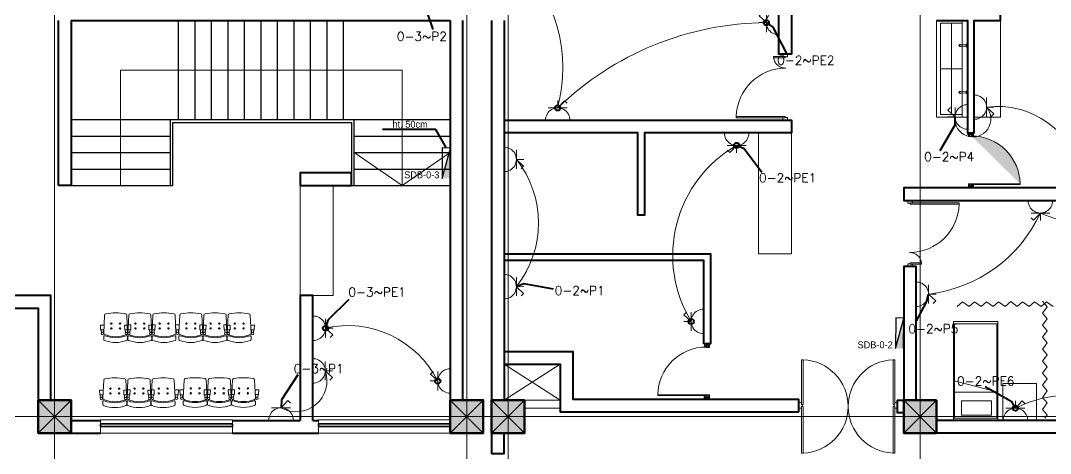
# Model space of a CAD drawing. Header units: millimetres. Extents: x 2355032 to 3136749, y 3674522 to 3929111.
# Drawn here: x 2454406 to 2473146, y 3828048 to 3835918 of the extents above; entities that cross this region are included whole.
import ezdxf

# ---------------------------------------------------------------- set-up
doc = ezdxf.new("R2010")
doc.units = ezdxf.units.MM
doc.header["$MEASUREMENT"] = 0
doc.linetypes.add('CENTER', pattern=[2, 1.25, -0.25, 0.25, -0.25])
doc.linetypes.add('DASHED', pattern=[0.75, 0.5, -0.25])
for name, color, linetype, lineweight in [('0newfurnture', 30, 'Continuous', 15), ('4 DB BOXES', 3, 'Continuous', 25), ('5 DB BOXES', 3, 'Continuous', 25), ('centreline', 52, 'CENTER', 5), ('Column-0.5', 14, 'Continuous', 50), ('door', 41, 'Continuous', 5), ('Door Opening-0.09', 253, 'Continuous', 9), ('Furniture Hospital-0.09', 44, 'Continuous', 9), ('greenery', 82, 'Continuous', 5), ('Hatch', 9, 'Continuous', 9), ('hidden lines', 205, 'DASHED', 5), ('Power Sockets City supply', 141, 'Continuous', 13), ('Sill Level', 140, 'Continuous', 20), ('stairs', 6, 'Continuous', 25), ('WALL 0.2', 7, 'Continuous', 20), ('wall 0.4', 7, 'Continuous', 40), ('WINDOW', 152, 'Continuous', 30), ('Windows Plan', 152, 'Continuous', 35)]:
    doc.layers.add(name, color=color, linetype=linetype, lineweight=lineweight)
doc.layers.add('wire powered ups', color=3, linetype='Continuous')
doc.layers.add('Wires', color=1, linetype='Continuous')
doc.styles.add('arial.', font='arial.ttf')
doc.styles.add('romans', font='romans.shx')
doc.styles.get("Standard").update_dxf_attribs({"font": 'arial.ttf'})
doc.linetypes.add('ZIGZAG', pattern='A,0.0001,-0.2,[131,ltypeshp.shx,S=0.2,R=0,X=-0.2,Y=0],-0.4,[131,ltypeshp.shx,S=0.2,R=180,X=0.2,Y=0],-0.2', length=0.8001)
doc.dimstyles.get("Standard").update_dxf_attribs({"dimtxt": 500, "dimasz": 100, "dimexe": 100, "dimexo": 200, "dimgap": 0.09, "dimtad": 0, "dimtoh": 1, "dimdec": 0, "dimzin": 0, "dimdsep": 46, "dimtxsty": 'Standard', "dimblk": 'DOT', "dimcen": 0, "dimclrd": 256, "dimclre": 256, "dimclrt": 256, "dimadec": 0, "dimazin": 0, "dimtfac": 1, "dimtdec": 0, "dimtofl": 0, "dimtmove": 0, "dimatfit": 3, "dimfxl": 1, "dimtolj": 1, "dimtzin": 0, "dimlwd": -1, "dimlwe": -1, "dimarcsym": 1})

# ---------------------------------------------------------------- blocks, each defined once
blk = doc.blocks.new('BED')
at = {"layer": 'Furniture Hospital-0.09'}
for p, q in [((-2.12, 0.475), (-2.12, -0.475)), ((-2.12, -0.475), (-2.12, 0.475)), ((-0.008, 0.475), (-2.12, 0.475)), ((-2.07, 0.475), (-2.07, -0.475)), ((-0.058, 0.455), (-2.07, 0.455)), ((-0.855, -0.455), (-0.61, 0.475)), ((-0.61, 0.475), (-0.61, -0.455)), ((-0.058, -0.475), (-0.058, 0.475)), ((-0.008, -0.475), (-0.008, 0.475)), ((-0.425, 0.336), (-0.426, -0.303)), ((-0.425, 0.336), (-0.121, 0.336)), ((-0.121, -0.303), (-0.121, 0.336)), ((-0.426, -0.303), (-0.121, -0.303)), ((-2.12, -0.475), (-0.008, -0.475)), ((-2.07, -0.455), (-0.058, -0.455))]:
    blk.add_line(p, q, dxfattribs=at)
blk = doc.blocks.new('BANCAS')
at = {"layer": 'Furniture Hospital-0.09'}
for p, q in [((-0.236, -0.247), (-0.314, -0.247)), ((-0.309, -0.347), (-0.314, -0.247)), ((-0.241, -0.347), (-0.309, -0.347)), ((-0.294, -0.405), (-0.3, -0.347)), ((-0.256, -0.405), (-0.25, -0.347)), ((0.314, -0.25), (0.236, -0.25)), ((0.309, -0.35), (0.241, -0.35)), ((0.256, -0.409), (0.25, -0.35)), ((0.294, -0.409), (0.3, -0.35)), ((0.309, -0.35), (0.314, -0.25))]:
    blk.add_line(p, q, dxfattribs=at)
blk.add_lwpolyline([(0.227, -0.048, 0.346546), (0.203, -0.019, 0.095695), (-0.203, -0.019, 0.346546), (-0.227, -0.048), (-0.244, -0.417, 0.318973), (-0.225, -0.447, 0.193005), (0.225, -0.447, 0.318973), (0.244, -0.417)], format="xyb", close=True, dxfattribs=at)
blk.add_lwpolyline([(-0.245, -0.522), (-0.245, -0.489, -0.522832), (-0.218, -0.471, 0.18), (0.218, -0.471, -0.522832), (0.245, -0.489), (0.245, -0.547, -0.306573), (0.232, -0.565, -0.192782), (-0.232, -0.565, -0.306573), (-0.245, -0.547), (-0.245, -0.504)], format="xyb", dxfattribs=at)
for centre, radius in [((-0.09, -0.22), 0.015), ((0.09, -0.22), 0.015), ((-0.275, -0.422), 0.025), ((-0.09, -0.32), 0.015), ((0.09, -0.32), 0.015), ((0.275, -0.425), 0.025)]:
    blk.add_circle(centre, radius, dxfattribs=at)
blk = doc.blocks.new('A$C72AE6952')
at = {"ltscale": 20, "xscale": 800, "yscale": 800, "zscale": 800, "row_count": 1, "column_count": 3, "row_spacing": 0, "column_spacing": 440.0000000000001}
blk.add_blockref('BANCAS', (-440, 0), dxfattribs=at)
blk = doc.blocks.new("door 5'")
at = {"layer": 'door', "ltscale": 1000}
for points in [[(2177525, 4317078), (2177525, 4317062), (2177516, 4317062), (2177516, 4317020), (2177473, 4317020), (2177474, 4317105)], [(2177525, 4317062), (2177525, 4317105), (2177474, 4317105), (2177473, 4317020)], [(2177474, 4317105), (2177516, 4317105)], [(2178689, 4317076), (2178689, 4317060), (2178697, 4317060), (2178697, 4317018), (2178740, 4317018), (2178740, 4317104)], [(2178689, 4317060), (2178689, 4317104), (2178740, 4317104), (2178740, 4317018)], [(2177473, 4317020), (2177516, 4317020)], [(2178697, 4316120), (2178697, 4317060), (2178671, 4317060), (2178671, 4316120), (2178697, 4316120)], [(2178740, 4317018), (2178697, 4317018)]]:
    blk.add_lwpolyline(points, dxfattribs=at)
blk.add_lwpolyline([(2177516, 4316839), (2177516, 4317062), (2177543, 4317062), (2177543, 4316839)], close=True, dxfattribs=at)
at = {"layer": 'Door Opening-0.09', "ltscale": 1000}
for centre, radius, start, end in [((2177516, 4317062), 224, 276.6944, 2.344), ((2178697, 4317076), 957, 180.3416, 268.4244)]:
    blk.add_arc(centre, radius, start, end, dxfattribs=at)
at = {"layer": 'WINDOW', "ltscale": 5}
blk.add_line((2177474, 4317104), (2177474, 4317104), dxfattribs=at)
blk = doc.blocks.new('MAIN DOOR')
at = {"layer": 'door', "ltscale": 1000}
for points in [[(2313.47, 188.53), (2347.4, 188.53), (2347.4, 187.28), (2313.47, 187.28)], [(2381.32, 188.53), (2348.88, 188.53), (2348.88, 187.28), (2381.32, 187.28)]]:
    blk.add_lwpolyline(points, close=True, dxfattribs=at)
for points in [[(2346.08, 190.6), (2346.08, 188.53)], [(2348.88, 188.12), (2347.4, 188.12), (2347.4, 188.53), (2346.08, 188.53), (2346.08, 190.6), (2350.2, 190.6)], [(2347.4, 188.12), (2348.88, 188.12), (2348.88, 188.53), (2350.2, 188.53), (2350.2, 190.6), (2346.08, 190.6)], [(2350.2, 190.6), (2350.2, 188.53)], [(2313.41, 120.66), (2347.33, 120.66), (2347.33, 121.91), (2313.41, 121.91), (2313.41, 120.66)], [(2348.82, 121.07), (2347.33, 121.07), (2347.33, 120.66), (2346.01, 120.66), (2346.01, 118.6), (2350.14, 118.6)], [(2347.33, 121.07), (2348.82, 121.07), (2348.82, 120.66), (2350.14, 120.66), (2350.14, 118.6), (2346.01, 118.6)], [(2346.01, 118.6), (2346.01, 120.66)], [(2381.26, 120.66), (2348.82, 120.66), (2348.82, 121.91), (2381.26, 121.91), (2381.26, 120.66)], [(2350.14, 118.6), (2350.14, 120.66)]]:
    blk.add_lwpolyline(points, dxfattribs=at)
at = {"layer": 'Door Opening-0.09', "ltscale": 1000}
for centre, radius, start, end in [((2347.4, 188.53), 33.94, 182.11678, 357.88255), ((2347.33, 120.66), 33.95, 2.11669, 177.88264)]:
    blk.add_arc(centre, radius, start, end, dxfattribs=at)
at = {"layer": 'WINDOW', "ltscale": 5}
blk.add_line((2350.14, 190.6), (2350.14, 190.6), dxfattribs=at)
blk = doc.blocks.new('scrub sink')
at = {"layer": 'Furniture Hospital-0.09'}
for p, q in [((0, -611), (0, 0)), ((0, 0), (1900, 0)), ((0, -611), (0, 0)), ((1900, -611), (1900, 0)), ((1900, 0), (1900, -611)), ((0, -110), (1900, -110)), ((50, -536), (50, -110)), ((950, -536), (950, -110)), ((1850, -536), (1850, -110)), ((1850, -536), (1850, -110)), ((50, -320), (1850, -320)), ((1850, -536), (50, -536)), ((1900, -611), (0, -611))]:
    blk.add_line(p, q, dxfattribs=at)
for points in [[(452, 0), (527, 0), (527, -5), (452, -5)], [(464, -5), (514, -5), (514, -30), (464, -30)], [(1376, 0), (1451, 0), (1451, -5), (1376, -5)], [(1389, -5), (1439, -5), (1439, -30), (1389, -30)]]:
    blk.add_lwpolyline(points, close=True, dxfattribs=at)
for points in [[(473, -30), (477, -158, 0.199366), (502, -158), (506, -30)], [(1397, -30), (1401, -158, 0.199366), (1426, -158), (1430, -30)]]:
    blk.add_lwpolyline(points, format="xyb", dxfattribs=at)
for centre, radius, start, end in [((489, -153), 20, 130.9481, 49.0519), ((489, -153), 15, 149.1321, 30.8679), ((1414, -153), 20, 130.9481, 49.0519), ((1414, -153), 15, 149.1321, 30.8679)]:
    blk.add_arc(centre, radius, start, end, dxfattribs=at)
blk = doc.blocks.new('d1')
at = {"layer": 'door'}
for p, q in [((2442.75, 10745.72), (2408.32, 10745.72)), ((2442.75, 10746.15), (2408.33, 10746.15)), ((2408.33, 10746.15), (2408.33, 10745.72))]:
    blk.add_line(p, q, dxfattribs=at)
at = {"layer": 'door', "ltscale": 80}
for points in [[(2445, 10779.7), (2445, 10781.99), (2444.56, 10781.99), (2444.56, 10782.43), (2441.8, 10782.43), (2441.8, 10781.99), (2441.36, 10781.99), (2441.36, 10780.14), (2442.75, 10780.14), (2442.75, 10779.7)], [(2445, 10746.15), (2445, 10743.87), (2444.56, 10743.87), (2444.56, 10743.43), (2441.8, 10743.43), (2441.8, 10743.87), (2441.36, 10743.87), (2441.36, 10745.72), (2442.75, 10745.72), (2442.75, 10746.15)]]:
    blk.add_lwpolyline(points, close=True, dxfattribs=at)
at = {"layer": 'Door Opening-0.09', "ltscale": 80}
blk.add_arc((2442.75, 10745.72), 34.42, 90, 179.27403, dxfattribs=at)
at = {"layer": 'hidden lines'}
for centre, radius, start, end in [((2441.64, 10791.37), 9.82, 268.39858, 287.31577), ((2441.38, 10784.76), 4.22, 269.78991, 318.96751), ((2444.33, 10781.34), 2.81, 166.46517, 205.18019), ((2445.01, 10781.68), 2.48, 162.46714, 233.24176), ((2441.57, 10782.05), 3, 308.46813, 358.9527), ((2445.46, 10782.07), 1.81, 168.64751, 255.23191), ((2441.64, 10734.49), 9.82, 72.68423, 91.60142), ((2441.38, 10741.1), 4.22, 41.03249, 90.21009), ((2444.33, 10744.52), 2.81, 154.81981, 193.53483), ((2445.01, 10744.18), 2.48, 126.75824, 197.53286), ((2441.57, 10743.81), 3, 1.0473, 51.53187), ((2445.46, 10743.79), 1.81, 104.76809, 191.35249)]:
    blk.add_arc(centre, radius, start, end, dxfattribs=at)
blk = doc.blocks.new('2ft column')
at = {"layer": 'Hatch', "ltscale": 5}
h = blk.add_hatch(color=256, dxfattribs=at)
h.dxf.hatch_style = 1
h.paths.add_polyline_path([(2207385, 4176559), (2207985, 4176559), (2207985, 4175959), (2207385, 4175959)])
at = {"layer": 'Column-0.5', "ltscale": 5}
blk.add_lwpolyline([(2207385, 4176559), (2207985, 4176559), (2207985, 4175959), (2207385, 4175959)], close=True, dxfattribs=at)
at = {"layer": 'Defpoints', "ltscale": 5}
for points in [[(2207985, 4176559), (2207385, 4175959)], [(2207985, 4175959), (2207385, 4176559)]]:
    blk.add_lwpolyline(points, dxfattribs=at)
blk = doc.blocks.new('main grid')
at = {"layer": 'centreline', "ltscale": 5}
for p, q in [((2533911, 4018930), (2533911, 3991299)), ((2541411, 4018930), (2541411, 3976624)), ((2542161, 4018930), (2542161, 3976624)), ((2549661, 4018930), (2549661, 3976624)), ((2559388, 3996172), (2515045, 3996172)), ((2559988, 3996172), (2515645, 3996172))]:
    blk.add_line(p, q, dxfattribs=at)
at = {"layer": 'Hatch'}
for p in [(326226, -180087), (333726, -180087)]:
    blk.add_blockref('2ft column', p, dxfattribs=at)
at = {"layer": 'Hatch', "xscale": -1}
for p in [(4749846, -180087), (4757346, -180087)]:
    blk.add_blockref('2ft column', p, dxfattribs=at)
blk = doc.blocks.new('IP1')
at = {"layer": 'WALL 0.2', "ltscale": 5}
for points in [[(2535111, 3946693), (2535111, 3948793), (2539161, 3948793)], [(2539161, 3948793), (2540236, 3948793), (2540236, 3946693)], [(2539361, 3947293), (2540236, 3946693), (2541111, 3947293)]]:
    blk.add_lwpolyline(points, dxfattribs=at)
blk = doc.blocks.new('w1')
at = {"layer": 'Sill Level'}
blk.add_lwpolyline([(2460641, 3827503), (2460641, 3825103), (2460401, 3825103), (2460401, 3827503)], close=True, dxfattribs=at)
at = {"layer": 'Windows Plan'}
blk.add_lwpolyline([(2460521, 3825103), (2460521, 3827503), (2460473, 3827503), (2460473, 3825103)], close=True, dxfattribs=at)
blk = doc.blocks.new('15A N soc')
at = {"layer": 'Power Sockets City supply', "color": 244, "lineweight": 13, "true_color": 0x991b1e}
for p, q in [((52222.5612, 99516.2064), (52222.5611, 99516.2603)), ((52222.5612, 99516.2064), (52222.6099, 99516.2585)), ((52222.6099, 99516.2585), (52222.6282, 99516.2401)), ((52222.6282, 99516.2064), (52222.4926, 99516.2064)), ((52222.4338, 99516.1156), (52222.6863, 99516.1156))]:
    blk.add_line(p, q, dxfattribs=at)
blk.add_arc((52222.5612, 99516.1182), 0.0881, 358.32, 181.68, dxfattribs=at)
blk = doc.blocks.new('FDB')
at = {"layer": '4 DB BOXES'}
blk.add_hatch(color=256, dxfattribs=at).paths.add_polyline_path([(-65075.48, -197982.42), (-65075.48, -197977), (-65095.76, -197982.42)])
for p, q in [((-65095.76, -197982.42), (-65095.76, -197977)), ((-65095.76, -197977), (-65075.48, -197977)), ((-65075.48, -197977), (-65095.76, -197982.42)), ((-65075.48, -197982.42), (-65095.76, -197982.42))]:
    blk.add_line(p, q, dxfattribs=at)
blk = doc.blocks.new('_Dot')
at = {"color": 0, "linetype": 'ByBlock', "lineweight": -2}
blk.add_line((-0.5, 0), (-1, 0), dxfattribs=at)
at = {"color": 0, "linetype": 'ByBlock', "lineweight": -3, "const_width": 0.5}
blk.add_lwpolyline([(-0.25, 0, 1), (0.25, 0, 1)], format="xyb", close=True, dxfattribs=at)

msp = doc.modelspace()

# ---------------------------------------------------------------- hatches: boundary and pattern name
at = {"layer": 'greenery', "ltscale": 5}
h = msp.add_hatch(color=256, dxfattribs=at)
h.dxf.hatch_style = 1
h.paths.add_polyline_path([(2471653, 3833808), (2471653, 3833867), (2471664, 3833867), (2471664, 3833878), (2471735, 3833878), (2471735, 3833867), (2471746, 3833867), (2471746, 3833819), (2471711, 3833819), (2471711, 3833808)])
edge = h.paths.add_edge_path(flags=16)
edge.add_arc((2471739, 3834107), 252, 252.7176, 271.6348)
edge = h.paths.add_edge_path(flags=16)
edge.add_arc((2471746, 3833938), 108, 221.0658, 270.2434)
edge = h.paths.add_edge_path()
edge.add_arc((2471741, 3833868), 76.8, 181.0806, 231.5652)
edge = h.paths.add_edge_path(flags=16)
edge.add_arc((2471641, 3833869), 46.3, 284.8014, 371.3858)
edge = h.paths.add_edge_path()
edge.add_arc((2471653, 3833859), 63.5, 306.7916, 377.5662)
edge = h.paths.add_edge_path(flags=16)
edge.add_arc((2471670, 3833850), 72, 334.8531, 373.5682)
h.paths.add_polyline_path([(2471653, 3832948), (2471653, 3832889), (2471665, 3832889), (2471665, 3832878), (2471735, 3832878), (2471735, 3832889), (2471747, 3832889), (2471747, 3832937), (2471711, 3832937), (2471711, 3832948)])
edge = h.paths.add_edge_path(flags=17)
edge.add_arc((2471740, 3832649), 252, 88.4319, 107.3491)
edge = h.paths.add_edge_path(flags=16)
edge.add_arc((2471746, 3832818), 108, 89.8232, 139.0008)
edge = h.paths.add_edge_path()
edge.add_arc((2471741, 3832888), 76.8, 128.5015, 178.986)
edge = h.paths.add_edge_path(flags=16)
edge.add_arc((2471642, 3832887), 46.3, 348.6808, 435.2652)
edge = h.paths.add_edge_path()
edge.add_arc((2471653, 3832897), 63.5, 342.5005, 413.2751)
edge = h.paths.add_edge_path(flags=17)
edge.add_arc((2471671, 3832906), 72, 346.4985, 385.2135)
edge = h.paths.add_edge_path()
edge.add_line((2471711, 3832948), (2472594, 3832948))
edge = h.paths.add_edge_path()
edge.add_line((2471711, 3832937), (2472594, 3832937))
edge = h.paths.add_edge_path()
edge.add_line((2472594, 3832948), (2472594, 3832937))
edge = h.paths.add_edge_path()
edge.add_arc((2471711, 3832937), 883, 0.7593, 90.0333)

# ---------------------------------------------------------------- linework, layer by layer
at = {"layer": 'centreline', "ltscale": 5}
for p, q in [((2455026, 3851476), (2455026, 3823845)), ((2470776, 3851476), (2470776, 3803536)), ((2486994, 3828718), (2444474, 3828718))]:
    msp.add_line(p, q, dxfattribs=at)
at = {"layer": 'Furniture Hospital-0.09', "ltscale": 30}
msp.add_lwpolyline([(2471076, 3835918), (2471552, 3835918)], dxfattribs=at)
for points in [[(2471760, 3834164), (2472236, 3834164), (2472236, 3835918), (2471760, 3835918)], [(2468436, 3833878), (2467836, 3833878), (2467836, 3831678), (2468436, 3831678)], [(2460096, 3832918), (2459496, 3832918), (2459496, 3830918), (2460096, 3830918)]]:
    msp.add_lwpolyline(points, close=True, dxfattribs=at)
at = {"layer": 'Furniture Hospital-0.09'}
msp.add_lwpolyline([(2472892, 3828648), (2472279, 3828648), (2472279, 3829321), (2472892, 3829321)], close=True, dxfattribs=at)
at = {"layer": 'Hatch', "ltscale": 5}
for points in [[(2464226, 3829668), (2463206, 3829018)], [(2463206, 3829668), (2464226, 3829018)]]:
    msp.add_lwpolyline(points, dxfattribs=at)
at = {"layer": 'stairs', "ltscale": 5}
for points in [[(2457276, 3835918), (2457276, 3834118)], [(2457576, 3835918), (2457576, 3834118)], [(2457876, 3835918), (2457876, 3834118)], [(2458176, 3835918), (2458176, 3834118)], [(2458476, 3835918), (2458476, 3834118)], [(2458776, 3835918), (2458776, 3834118)], [(2459076, 3835918), (2459076, 3834118)], [(2459376, 3835918), (2459376, 3834118)], [(2459676, 3835918), (2459676, 3834118)], [(2459976, 3835918), (2459976, 3834118)], [(2460276, 3835918), (2460276, 3834118)], [(2455326, 3834118), (2462226, 3834118)], [(2457126, 3834118), (2457126, 3832918), (2457176, 3832918), (2457176, 3834068), (2460426, 3834068), (2460426, 3832918), (2460476, 3832918), (2460476, 3834118)], [(2455326, 3833818), (2457126, 3833818)], [(2460476, 3833818), (2462226, 3833818)], [(2455326, 3833518), (2457126, 3833518)], [(2460476, 3833518), (2462226, 3833518)], [(2455326, 3833218), (2457126, 3833218)], [(2460476, 3833218), (2462226, 3833218)], [(2455326, 3832918), (2457126, 3832918)], [(2460476, 3832918), (2462226, 3832918)]]:
    msp.add_lwpolyline(points, dxfattribs=at)
at = {"layer": 'WALL 0.2', "ltscale": 5}
for points in [[(2463576, 3829018), (2464226, 3829018)], [(2463576, 3828868), (2464226, 3828868)]]:
    msp.add_lwpolyline(points, dxfattribs=at)
at = {"layer": 'wall 0.4', "ltscale": 5}
for p, q in [((2455096, 3832918), (2455096, 3835918)), ((2455326, 3835918), (2455326, 3832918)), ((2455326, 3832918), (2455096, 3832918)), ((2465174, 3829035), (2466838, 3829035)), ((2468566, 3828805), (2468566, 3829035))]:
    msp.add_line(p, q, dxfattribs=at)
for points in [[(2463206, 3843418), (2463206, 3837788), (2468206, 3837788), (2468206, 3837958), (2468436, 3837958), (2468436, 3835308), (2468206, 3835308), (2468206, 3837558), (2463206, 3837558), (2463206, 3836518)], [(2471076, 3835918), (2471640, 3835918), (2471640, 3833878), (2471760, 3833878), (2471760, 3835918), (2472236, 3835918), (2472236, 3836288), (2474586, 3836287), (2474586, 3832878), (2470476, 3832878), (2470476, 3832648), (2478346, 3832648), (2478346, 3832453)], [(2455326, 3835918), (2462226, 3835918)], [(2462226, 3835918), (2462226, 3829018)], [(2462456, 3829018), (2462456, 3835918)], [(2462976, 3835918), (2462976, 3829018)], [(2463206, 3835918), (2463206, 3829018)], [(2463206, 3834108), (2468436, 3834108), (2468436, 3833878), (2465758, 3833878), (2465758, 3832378), (2465638, 3832378), (2465638, 3833878), (2463206, 3833878)], [(2463206, 3831678), (2466958, 3831678), (2466958, 3830039), (2466838, 3830039)], [(2466838, 3830039), (2466838, 3831558), (2463206, 3831558)], [(2470706, 3829018), (2470706, 3831448), (2470476, 3831448), (2470476, 3829018)], [(2454956, 3829018), (2454956, 3830918), (2453776, 3830918), (2453776, 3830688), (2454726, 3830688), (2454726, 3829018)], [(2459726, 3828648), (2459726, 3830918), (2459496, 3830918), (2459496, 3828648)], [(2463206, 3829898), (2464456, 3829898), (2464456, 3829035), (2468566, 3829035)], [(2463206, 3829668), (2464226, 3829668), (2464226, 3828805), (2468566, 3828805)], [(2470476, 3828788), (2470366, 3828788), (2470366, 3829018), (2470476, 3829018)], [(2455326, 3828648), (2455861, 3828648)], [(2458261, 3828648), (2459496, 3828648)], [(2459726, 3828648), (2459826, 3828648)], [(2476876, 3828648), (2471076, 3828648)], [(2455326, 3828418), (2455861, 3828418)], [(2458261, 3828418), (2459826, 3828418)], [(2462976, 3828418), (2462976, 3828043), (2463206, 3828043), (2463206, 3828418)], [(2477976, 3828418), (2471076, 3828418)]]:
    msp.add_lwpolyline(points, dxfattribs=at)
msp.add_lwpolyline([(2459496, 3832918), (2460426, 3832918), (2460426, 3833148), (2459496, 3833148)], close=True, dxfattribs=at)
at = {"layer": 'wall 0.4', "color": 3, "ltscale": 5}
for centre in [(2467977, 3835881), (2464179, 3834330), (2467435, 3833649), (2459955, 3830324), (2466609, 3830445), (2461997, 3829363), (2472508, 3828870)]:
    msp.add_circle(centre, 47.6, dxfattribs=at)
at = {"layer": 'WINDOW', "linetype": 'ZIGZAG', "lineweight": 20, "ltscale": 0.5}
for points in [[(2471450, 3830721), (2471548, 3830804), (2471668, 3830721), (2471767, 3830804), (2471887, 3830721), (2471985, 3830804), (2472105, 3830721), (2472203, 3830804), (2472323, 3830721), (2472424, 3830807), (2472539, 3830719), (2472640, 3830804), (2472760, 3830721), (2472859, 3830804), (2472978, 3830721), (2473077, 3830804), (2473197, 3830721)], [(2473005, 3830814), (2473088, 3830716), (2473005, 3830596), (2473088, 3830497), (2473005, 3830378), (2473088, 3830279), (2473005, 3830159), (2473088, 3830061), (2473045, 3829999)], [(2473045, 3829999), (2473003, 3829943), (2473088, 3829842), (2473005, 3829722), (2473088, 3829624), (2473005, 3829504), (2473088, 3829406), (2473005, 3829286), (2473088, 3829187), (2473005, 3829067), (2473088, 3828969), (2473005, 3828849), (2473088, 3828750), (2473045, 3828689)]]:
    msp.add_lwpolyline(points, dxfattribs=at)
at = {"layer": 'Wires', "color": 5, "lineweight": 9}
for centre, radius, start, end in [((2461506, 3835049), 2768, 344.9556, 46.0062), ((2468025, 3830350), 5533, 90.4939, 134.0004), ((2468579, 3831646), 2306, 119.7198, 211.3431), ((2460359, 3828537), 1835, 26.7681, 102.7254), ((2473479, 3826971), 2132, 63.4021, 117.0236)]:
    msp.add_arc(centre, radius, start, end, dxfattribs=at)
at = {"layer": 'Wires', "color": 2, "lineweight": 9}
for centre, radius, start, end in [((2471736, 3834131), 327, 173.9002, 41.2326), ((2472172, 3832758), 1600, 12.0871, 96.8301), ((2461959, 3832238), 1871, 321.775, 38.225), ((2470629, 3833499), 2572, 276.6774, 335.1604), ((2474819, 3836903), 4853, 247.5151, 292.4849), ((2459421, 3829365), 560, 240.721, 19.433)]:
    msp.add_arc(centre, radius, start, end, dxfattribs=at)

# ---------------------------------------------------------------- block references
at = {"layer": '0newfurnture', "ltscale": 5}
msp.add_blockref('main grid', (-78885, -167454), dxfattribs=at)
at = {"layer": '5 DB BOXES', "yscale": 27.26879211394649, "zscale": 27.26879210264321, "rotation": 89.5057637808463}
for p, xscale in [((-2951624, 2105153), -27.26879209834783), ((-2943374, 2102062), -27.26879209834784)]:
    msp.add_blockref('FDB', p, dxfattribs=dict(at, xscale=xscale))
at = {"layer": 'door', "xscale": 0.9473750180788149, "yscale": 0.9473750180788149, "zscale": 0.9473750180788149}
for p, rotation in [((-1621412, 5898478), 269.9959866754369), ((6560324, 1768277), 89.9959866754369)]:
    msp.add_blockref("door 5'", p, dxfattribs=dict(at, rotation=rotation))
at = {"layer": 'Door Opening-0.09'}
for name, p, xscale, yscale, zscale, rotation in [('d1', (2534506, 3557442), -25.64102998076803, 25.64102998076803, 25.64102998076803, 0.03333511425911873), ('d1', (2404089, 3553605), 25.64102998076803, 25.64102998076803, 25.64102998076803, 359.9666648857409), ('MAIN DOOR', (2465550, 3770221), -24.99999476308163, 24.99999476308163, 24.99999476308163, 269.9502640851987)]:
    msp.add_blockref(name, p, dxfattribs=dict(at, xscale=xscale, yscale=yscale, zscale=zscale, rotation=rotation))
at = {"layer": 'Furniture Hospital-0.09', "ltscale": 30, "xscale": 0.9228387548606758, "yscale": 0.9228387548606758, "zscale": 0.9228387548606758, "rotation": 270}
msp.add_blockref('scrub sink', (2471640, 3835918), dxfattribs=at)
at = {"layer": 'Furniture Hospital-0.09', "yscale": 1.107692350907673, "zscale": 1.107692306891935}
for p, xscale in [((2456529, 3830604), -1.107692350907673), ((2457991, 3830604), 1.107692350907673), ((2456513, 3829421), -1.107692350907673), ((2457975, 3829424), -1.107692350907673)]:
    msp.add_blockref('A$C72AE6952', p, dxfattribs=dict(at, xscale=xscale))
at = {"layer": 'Furniture Hospital-0.09', "xscale": 851.8518518849081, "yscale": 851.8518518849081, "zscale": 851.8518518849081, "rotation": 269.9999993818631}
msp.add_blockref('BED', (2471786, 3828641), dxfattribs=at)
at = {"layer": 'Power Sockets City supply', "lineweight": 0, "xscale": 2523.339306174504, "yscale": 2523.339306174504, "zscale": 2523.339306174504}
for p, rotation in [((253581132, -127939358), 90), ((-248641173, 135609585), 270.0000000000001), ((253584566, -127941074), 90), ((134242677, 254946804), 180), ((-248649727, 135608634), 270.0000000000001), ((134248205, 254945574), 180), ((-248649727, 135606321), 270.0000000000001), ((-248642227, 135606184), 270.0000000000001), ((253579764, -127944794), 90), ((-248653200, 135605566), 270.0000000000001), ((-248653207, 135604790), 270.0000000000001), ((253575152, -127945876), 90)]:
    msp.add_blockref('15A N soc', p, dxfattribs=dict(at, rotation=rotation))
for p in [(-129311060, -247278825), (-129316095, -247284278), (-129302731, -247284285)]:
    msp.add_blockref('15A N soc', p, dxfattribs=at)
at = {"layer": 'wall 0.4'}
msp.add_blockref('IP1', (-78885, -113775), dxfattribs=at)
at = {"layer": 'wall 0.4', "rotation": 270}
msp.add_blockref('w1', (-1369242, 6289059), dxfattribs=at)
at = {"layer": 'wall 0.4', "xscale": -1, "rotation": 90}
msp.add_blockref('w1', (6287329, 6289059), dxfattribs=at)

# ---------------------------------------------------------------- texts
at = {"layer": 'wall 0.4', "color": 5, "ltscale": 5, "style": 'romans'}
for s, p in [('0-2~PE2', (2468174, 3835115)), ('0-2~PE1', (2467843, 3832977)), ('0-3~PE1', (2460372, 3830900)), ('0-2~PE6', (2471448, 3829282))]:
    msp.add_text(s, height=162.3, dxfattribs=at).set_placement(p)
at = {"layer": 'wire powered ups', "ltscale": 5, "char_height": 125, "attachment_point": 9, "rotation": 359.9992, "style": 'arial.'}
for s, insert in [('{\\fStylus BT|b0|i0|c0|p34;ht. 50cm}', (2461815, 3833969)), ('{\\fStylus BT|b0|i0|c0|p34;SDB-0-3}', (2462027, 3833049)), ('{\\fStylus BT|b0|i0|c0|p34;SDB-0-2}', (2470277, 3829958))]:
    msp.add_mtext(s, dxfattribs=dict(at, insert=insert))
at = {"layer": 'Wires', "color": 2, "lineweight": 9, "style": 'romans'}
for s, p in [('0-3~P2', (2461253, 3835550)), ('0-2~P4', (2470849, 3833361)), ('0-2~P1', (2464125, 3830928)), ('0-2~P5', (2470561, 3830233)), ('0-3~P1', (2459376, 3829507))]:
    msp.add_text(s, height=162.3, dxfattribs=at).set_placement(p)

# ---------------------------------------------------------------- leaders
at = {"layer": 'wall 0.4', "ltscale": 5}
for points, override in [([(2461913, 3835757), (2461739, 3836269), (2461631, 3836370)], {"dimfxl": 500, "dimfxlon": 1}), ([(2468347, 3835320), (2468100, 3835801), (2467977, 3835881)], {"dimfxl": 500, "dimfxlon": 1}), ([(2471139, 3833553), (2471412, 3834020), (2471413, 3834167)], {"dimfxl": 500, "dimfxlon": 1}), ([(2462154, 3833601), (2461963, 3833937), (2460992, 3833937)], {"dimgap": 0.09, "dimtad": 0, "dimfxl": 500, "dimfxlon": 1}), ([(2467897, 3833156), (2467571, 3833587), (2467435, 3833649)], {"dimfxl": 500, "dimfxlon": 1}), ([(2464102, 3831037), (2463570, 3831130), (2463431, 3831080)], {"dimfxl": 500, "dimfxlon": 1}), ([(2470708, 3830461), (2470893, 3830797), (2470927, 3830940)], {"dimfxl": 500, "dimfxlon": 1}), ([(2460380, 3830848), (2459996, 3830469), (2459956, 3830326)], {"dimfxl": 500, "dimfxlon": 1}), ([(2459449, 3829477), (2459155, 3829024), (2459147, 3828876)], {"dimfxl": 500, "dimfxlon": 1}), ([(2471961, 3829262), (2472431, 3828997), (2472506, 3828870)], {"dimfxl": 500, "dimfxlon": 1})]:
    msp.add_leader(points, dimstyle='Standard', override=override, dxfattribs=at)

doc.saveas('drawing.dxf')
